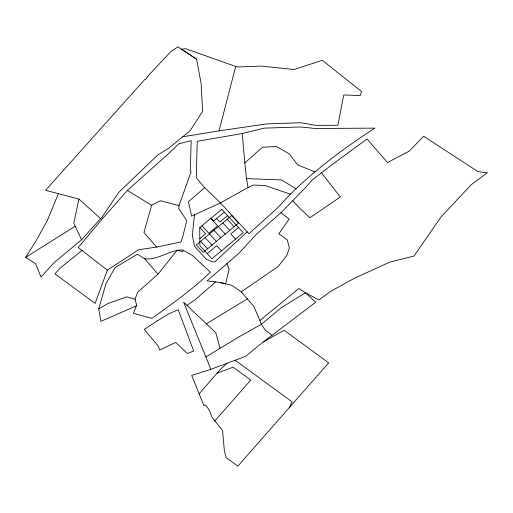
<?xml version="1.0" encoding="UTF-8"?>
<svg xmlns="http://www.w3.org/2000/svg" width="513" height="513" viewBox="0 0 513 513"><rect width="100%" height="100%" fill="white"/><g stroke="black" fill="none" stroke-linecap="round" stroke-linejoin="round"><path stroke-width="0.77" d="M107.326 270.171L78.188 247.51L101.965 219.282L127.384 190.47L171.361 151.053L178.659 143.89L191.176 140.645L190.278 170.823L191.099 171.682L179.024 205.598L178.748 208.509L186.732 220.763L182.904 236.095L180.935 241.969L156.625 247.08L138.606 249.748L107.326 270.171L95.123 303.388L54.91 273.891L60.079 268.158L82.048 250.511M194.504 214.825L192.349 235.448L194.574 246.381L206.271 259.296L212.735 261.906L214.787 261.874L247.202 231.831M78.931 199.063L73.776 223.181L81.593 239.757L54.051 262.598L41.034 277.052L35.461 263.554L25.65 257.391L36.372 240.308L47.388 220.34L58.373 193.696L78.931 199.063L100.574 218.589L101.58 217.845L118.721 192.375L157.76 154.99L168.694 148.263L190.143 130.712L202.641 111.366L201.096 83.247L196.569 59.2L177.985 46.856L171.105 51.287L148.975 74.962L145.48 79.611L144.704 79.573L45.593 190.297L58.373 193.696M196.569 59.2L181.455 49.177L185.783 48.741L235.685 66.472L219.045 130.873L182.705 136.798M179.024 205.598L160.377 200.73L151.611 205.264L143.948 232.524L156.625 247.08M136.266 305.908L100.837 321.35L98.759 308.909L105.851 283.888L115.027 267.613L137.394 254.191L144.743 258.834L157.972 274.186L137.696 292.154L135.034 299.233L136.612 305.011L133.412 313.308L151.919 318.374C172.054 303.876 192.587 289.499 210.349 272.121L192.535 255.551L182.666 249.934C169.437 249.805 158.286 260.335 144.743 258.834M289.261 407.797L292.154 401.891L235.172 360.235L210.792 369.347L191.702 375.426L203.917 405.693L205.283 404.962L205.758 405.45A34.525 30.196 -29.7 0 1 210.202 412.247L211.805 416.896L222.546 430.567L224.361 450.561L226.15 457.699L237.859 466.144L328.673 362.838L284.131 330.269L263.759 341.664M157.972 274.186L177.197 250.184L182.525 251.639L183.564 250.447M199.127 393.824L220.526 369.2L226.99 363.294M214.819 420.936L250.774 380.05L233.139 367.161L217.018 373.188M81.593 239.757L100.574 218.589M290.371 194.177L277.2 208.246L248.959 233.729L220.462 202.898L204.693 187.623L196.242 177.812L197.236 141.287L242.232 133.56L264.278 128.128L300.426 126.98L315.675 128.506L374.849 128.122C344.807 147.597 315.944 169.04 290.371 194.177L265.061 185.488L253.428 185.058L248.055 187.514L220.462 202.898L191.625 216.153L188.412 201.776L204.693 187.623M226.881 263.502L229.157 269.145L225.611 283.817L219.532 282.394L207.008 280.887L239.205 252.999L256.487 234.191L280.996 212.709L305.248 187.873L312.013 180.166L331.469 165.058L367.058 138.972L387.501 162.544L409.143 151.188L423.648 136.253L478.078 171.682L487.35 172.721L471.447 184.533L441.084 216.852L413.965 256.07L389.771 262.13L355.015 277.943L330.693 291.294L318.842 299.97L305.44 292.782L298.88 288.505L259.944 320.478L261.374 324.28L265.336 330.269L272.191 335.22L315.726 302.24L305.44 292.782L280.983 307.909L261.374 324.28L237.051 337.964L205.867 356.952L210.792 369.347M248.055 187.514L246.496 178.639L244.836 162.903L262.585 147.173L276.687 146.571L289.415 154.003L297.662 164.942L315.097 171.919M215.595 281.919L195.164 299.72L186.989 305.408M224.309 212.138L213.6 221.045L211.016 218.249M199.814 238.673L205.668 233.8L199.865 227.522M227.528 215.62L219.801 222.046L216.589 218.564M207.207 253.634L216.698 245.74L221.43 250.857M238.558 227.554L230.837 233.979L235.57 239.103M272.191 335.22L259.309 345.057L245.778 356.272L235.172 360.235M219.532 282.394L231.844 285.286L241.27 291.826L278.123 266.574L286.729 255.538L289.383 248.016L287.254 239.872L278.809 233.774L289.127 219.089L280.996 212.709M25.65 257.391L75.231 226.195M205.867 356.952L183.609 302.189L206.303 323.806L247.356 298.867M98.759 308.909L107.91 303.523L126.769 296.841L135.034 299.233M219.045 130.873L266.754 123.889L300.81 122.742L316.207 125.416L337.875 125.23L343.716 94.995L360.344 95.533L361.537 91.5L322.267 60.297L294.096 69.511L261.457 66.094L237.788 66.979L235.685 66.472M246.496 178.639L281.573 179.928L295.963 188.797M127.384 190.47L151.611 205.264M206.303 323.806L215.723 332.642L220.019 348.135M292.763 200.775L299.714 208.175L309.935 217.788L340.331 196.96L321.504 172.881M227.188 219.256L234.082 226.714M222.77 222.931L229.664 230.388M210.798 218.429L217.692 225.887L208.862 233.235L201.968 225.778M218.352 226.605L225.252 234.063M213.94 230.273L220.834 237.737M209.522 233.947L216.415 241.411M205.104 237.622L211.997 245.086M200.686 241.296L207.579 248.754M241.27 291.826L253.813 306.344L259.944 320.478M242.232 133.56L244.836 162.903M221.725 209.342L199.724 227.637L199.865 245.689L211.94 258.751L243.29 232.678L221.725 209.342M231.607 215.582L196.267 244.97L203.161 252.428L238.5 223.04L231.607 215.582M157.555 320.721L144.268 329.365L158.421 346.346L159.614 350.046L175.715 342.453L187.341 353.483L193.683 350.982L178.203 309.698L168.79 313.802L157.555 320.721"/></g></svg>
